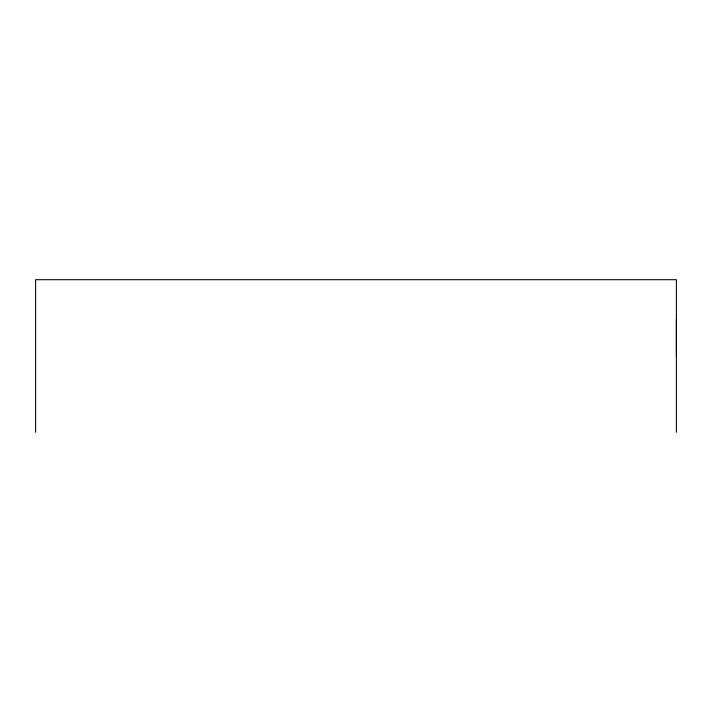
<?xml version="1.0" encoding="UTF-8"?>
<svg xmlns="http://www.w3.org/2000/svg" width="712" height="712" viewBox="0 0 712 712"><rect width="100%" height="100%" fill="white"/><g stroke="black" fill="none" stroke-linecap="round" stroke-linejoin="round"><path stroke-width="1.07" d="M676.4 356.534L676.4 319.207M676.4 432.3L676.4 279.7L35.6 279.7L35.6 432.3"/></g></svg>
